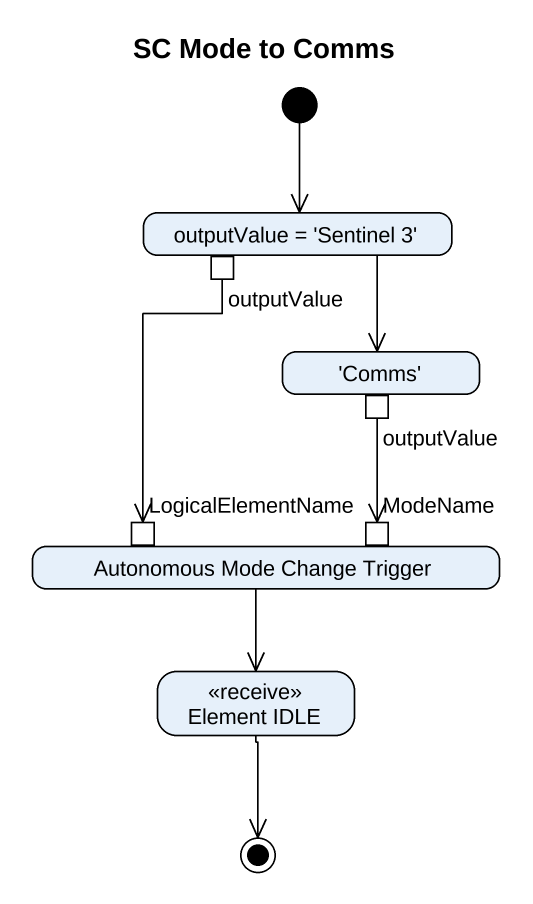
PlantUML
@startuml
title SC Mode to Comms
hide empty description
state "outputValue = 'Sentinel 3'" as outputValue_Sentinel_3 {
  state outputValue <<outputPin>>
}
state "'Comms'" as Comms {
  state "outputValue" as outputValue_2 <<outputPin>>
}
state "Autonomous Mode Change Trigger" as Autonomous_Mode_Change {
  state LogicalElementName <<inputPin>>
  state ModeName <<inputPin>>
}
state "Element IDLE" as Element_IDLE <<receive>>
[*] --> outputValue_Sentinel_3
outputValue_Sentinel_3 --> Comms
outputValue --> LogicalElementName
outputValue_2 --> ModeName
Autonomous_Mode_Change --> Element_IDLE
Element_IDLE --> [*]
@enduml
